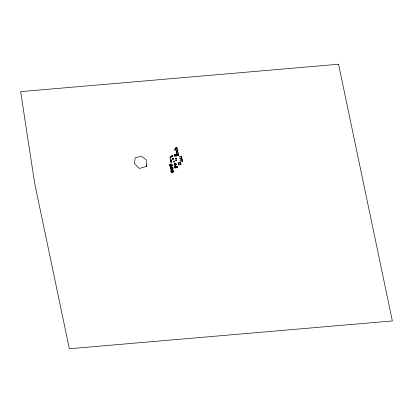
<?xml version="1.0" encoding="UTF-8"?>
<svg xmlns="http://www.w3.org/2000/svg" width="413" height="413" viewBox="0 0 413 413"><rect width="100%" height="100%" fill="white"/><g stroke="black" fill="none" stroke-linecap="round" stroke-linejoin="round"><path stroke-width="0.62" d="M175.897 154.57C176.841 154.699 173.94 153.688 174.477 154.767C180.383 154.787 170.59 155.52 175.917 154.663M175.979 155.02C176.924 155.402 173.765 155.52 174.642 155.185M178.504 155.52L176.888 147.797L175.53 147.916L177.146 155.634L178.504 155.52L176.888 147.797M174.833 156.104L174.766 155.696L176.377 155.799L174.761 156.14L174.761 155.696L174.869 156.099M175.726 160.125C176.991 161.184 175.473 159.351 175.917 160.239M175.639 164.544L175.2 164.87M174.854 166.661C172.551 166.14 176.645 170.182 174.782 166.563M175.463 166.594C173.388 166.207 176.914 169.991 175.473 166.558M176.057 166.527C174.183 165.84 177.316 170.135 176.067 166.496M176.65 166.46C174.616 166.795 178.091 169.438 176.65 166.408M177.229 166.398C175.195 166.733 178.669 169.376 177.229 166.346M176.289 160.414L176.196 159.903L175.902 160.342M172.557 156.29L172.825 156.398A2.096 1.791 16.4 0 0 170.631 158.184L170.048 158.034M171.08 156.15L170.791 156.351L172.846 155.778L172.479 155.84A2.721 2.318 16.4 0 0 170.011 157.849M172.118 155.809L172.505 155.753M172.856 155.753L172.825 156.398M170.997 165.123L171.096 164.787M171.627 168.148L171.725 167.812M176.65 158.799C177.038 157.751 174.854 157.936 175.639 158.886L176.656 158.773L176.599 158.494L176.656 158.773M172.252 171.111L172.35 170.775M174.157 164.498L174.885 165.164L175.912 165.174L174.854 165.262L174.157 164.498L174.544 163.543L175.602 163.45L176.274 164.317L175.577 163.548L174.544 163.543M175.747 164.885L174.952 165.03L174.487 164.333L174.978 164.952C176.841 165.102 175.024 163.853 175.892 164.049M174.56 164.162C175.556 164.658 174.312 162.918 174.446 164.472M174.622 164.477L175.076 164.42L174.859 164.741M174.787 164.214L174.854 164.431M174.864 164.028C175.169 163.553 174.993 164.271 175.499 163.703L176.005 164.26M175.251 163.909L175.54 163.971M175.649 164.498C175.866 165.05 175.69 163.15 174.936 163.754M175.659 164.1L175.701 164.4M176.026 164.198L175.711 164.353M179.237 156.506L181.415 156.321M179.541 157.972L181.725 157.807M179.64 158.427L181.818 158.241M179.944 159.893L182.128 159.728M180.037 160.321L182.164 160.301L182.479 161.782L180.342 161.788M181.348 156.367L181.643 157.792M181.751 158.287L182.045 159.712M180.517 162.707L178.137 162.949M180.564 162.815L180.951 164.648M182.216 160.13L182.443 161.607M172.892 158.102L172.479 158.458A1.445 1.234 16.4 0 0 172.588 158.953M176.093 155.68L176.17 156.021L176.144 155.603M172.231 158.556L172.66 158.979A1.445 1.234 16.4 0 0 173.217 158.938L173.548 158.613M175.912 165.174L176.305 164.214M176.527 158.158L175.515 158.246M175.406 164.214L175.654 163.791M170.404 160.053L171.075 159.919L171.266 160.409L170.492 160.476L170.404 160.053L171.178 159.986M170.517 159.991L170.533 160.389M170.584 160.502L171.266 160.538L171.354 160.962L170.579 161.029L170.61 160.538L170.579 161.029M170.579 161.251L171.256 161.122L171.447 161.612L170.672 161.679L170.579 161.251L171.354 161.189M170.672 161.679L170.703 161.184L170.708 161.591M170.801 156.321L170.017 158.143M172.236 158.509L172.515 158.386A1.445 1.234 16.4 0 1 173.073 158.344L173.574 158.566M176.196 160.507L176.728 160.187L176.222 159.872M146.78 166.331L139.258 168.458L134.437 163.486L135.154 157.942L141.081 156.135L146.285 159.872L146.78 166.331L146.481 165.174M175.53 147.916L176.883 147.978M175.633 148.086L177.012 154.674L178.266 154.57M170.569 160.399L171.266 160.409M170.517 160.574L171.266 160.538M170.605 160.998L171.209 160.879M170.765 161.576L171.447 161.612M178.039 163.047L180.512 162.836L180.935 164.87L180.321 164.926L180.135 164.033L178.896 164.142L179.082 165.03L178.468 165.086L178.091 163.037M175.473 163.78L174.704 163.847L175.029 164.25M172.768 158.019L173.14 158.37A1.445 1.234 16.4 0 1 173.254 158.86L173.057 159.289L172.588 158.953M174.973 164.56L175.251 164.663L174.962 164.601M171.075 159.919L171.034 159.903A0.749 0.356 -11.8 0 0 170.765 159.862M171.121 160.327L171.163 160.347A0.749 0.356 -11.8 0 0 170.972 160.296M181.369 156.486L181.679 157.972M181.772 158.411L182.081 159.893M177.012 154.674L177.146 155.634M171.085 163.966A1.435 1.224 16.4 0 1 171.452 164.059M170.006 165.272A0.996 0.852 16.4 0 1 169.991 165.045M171.571 165.448A0.671 0.573 16.4 0 1 170.533 165.499A0.671 0.573 16.4 0 1 170.657 164.601M171.158 164.575A0.671 0.573 16.4 0 1 171.632 165.014M172.2 167.895A0.671 0.573 16.4 0 1 171.751 168.726A0.671 0.573 16.4 0 1 170.977 168.003A0.671 0.573 16.4 0 1 171.953 167.668M171.787 169.072A0.996 0.852 16.4 0 1 171.281 169M170.858 168.716A0.996 0.852 16.4 0 1 170.719 168.514M170.796 167.668A0.996 0.852 16.4 0 1 170.967 167.513M172.871 171.875A0.996 0.852 16.4 0 1 172.655 171.984M172.154 172.025A0.996 0.852 16.4 0 1 171.674 171.844M171.261 171.261A0.996 0.852 16.4 0 1 171.302 170.817M171.591 170.476A0.996 0.852 16.4 0 1 171.808 170.368M172.825 171.436A0.671 0.573 16.4 0 1 171.978 171.617A0.671 0.573 16.4 0 1 171.627 170.874A0.671 0.573 16.4 0 1 172.412 170.564M172.711 170.729A0.671 0.573 16.4 0 1 172.82 170.858M172.34 169.95A1.435 1.224 16.4 0 1 172.706 170.048M170.652 158.112A2.096 1.791 16.4 0 1 172.846 156.326M172.804 159.015L173.181 159.062L172.804 159.015M172.649 158.571L173.083 158.737L172.649 158.571M174.41 149.738C174.776 151.158 175.685 148.959 174.41 149.738M175.644 158.86L175.773 158.566L175.644 158.86M175.22 164.183L175.22 164.183M170.042 165.634L169.655 165.763A1.435 1.224 16.4 0 0 171.194 166.563L171.116 166.186A0.996 0.852 16.4 0 1 170.042 165.634M172.216 164.89L171.823 165.024A0.996 0.852 16.4 0 0 170.755 164.472L170.677 164.095A1.435 1.224 16.4 0 1 172.216 164.89M170.677 168.654L170.29 168.788A1.435 1.224 16.4 0 0 171.829 169.588L171.746 169.211A0.996 0.852 16.4 0 1 170.677 168.654M172.851 167.915L172.458 168.05A0.996 0.852 16.4 0 0 171.39 167.497L171.307 167.115A1.435 1.224 16.4 0 1 172.851 167.915M171.297 171.617L170.91 171.751A1.435 1.224 16.4 0 0 172.448 172.551L172.371 172.175A0.996 0.852 16.4 0 1 171.297 171.617M173.47 170.879L173.078 171.013A0.996 0.852 16.4 0 0 172.009 170.455L171.932 170.079A1.435 1.224 16.4 0 1 173.47 170.879M174.374 162.061L174.209 162.118A0.692 0.589 16.4 0 1 173.331 161.4A0.692 0.589 16.4 0 1 174.379 161.06A0.692 0.589 16.4 0 1 174.374 162.061M338.562 64.237L20.65 91.624L34.568 182.752L69.353 348.763L392.35 320.937L338.562 64.237M171.426 161.844L170.652 161.911L170.739 162.335L171.514 162.268L171.426 161.844M169.965 165.412L169.542 165.448A1.435 1.224 16.4 0 1 170.321 164.167L170.512 164.519A0.996 0.852 16.4 0 0 169.965 165.412M172.329 165.21L171.906 165.246A0.996 0.852 16.4 0 1 171.359 166.134L171.545 166.491A1.435 1.224 16.4 0 0 172.329 165.21M170.6 168.437L170.171 168.473A1.435 1.224 16.4 0 1 170.956 167.193L171.142 167.544A0.996 0.852 16.4 0 0 170.6 168.437M172.964 168.236L172.536 168.272A0.996 0.852 16.4 0 1 171.994 169.16L172.18 169.516A1.435 1.224 16.4 0 0 172.964 168.236M171.219 171.4L170.796 171.436A1.435 1.224 16.4 0 1 171.576 170.151L171.767 170.507A0.996 0.852 16.4 0 0 171.219 171.4M173.584 171.194L173.161 171.23A0.996 0.852 16.4 0 1 172.613 172.123L172.799 172.479A1.435 1.224 16.4 0 0 173.584 171.194M170.471 165.706A0.671 0.573 16.4 0 0 171.576 165.52A0.671 0.573 16.4 0 0 170.755 164.761A0.671 0.573 16.4 0 0 170.471 165.706M171.106 168.731A0.671 0.573 16.4 0 0 172.211 168.545A0.671 0.573 16.4 0 0 171.39 167.786A0.671 0.573 16.4 0 0 171.106 168.731M171.725 171.694A0.671 0.573 16.4 0 0 172.83 171.509A0.671 0.573 16.4 0 0 172.009 170.745A0.671 0.573 16.4 0 0 171.725 171.694"/></g></svg>
